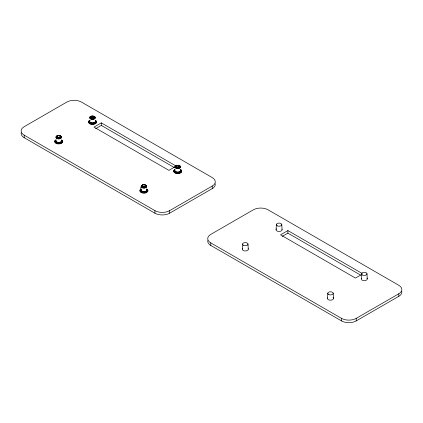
<?xml version="1.0" encoding="UTF-8"?>
<svg xmlns="http://www.w3.org/2000/svg" width="423" height="423" viewBox="0 0 423 423"><rect width="100%" height="100%" fill="white"/><g stroke="black" fill="none" stroke-linecap="round" stroke-linejoin="round"><path stroke-width="0.63" d="M60.278 136.121L61.155 136.37C62.281 138.067 59.796 139.114 58.406 138.866L58.533 137.385C65.073 135.471 52.864 134.583 58.533 137.385M54.683 141.266L55.609 140.901L55.921 140.113C55.249 141.552 57.242 142.371 58.385 142.377L58.263 143.857C56.074 144.217 53.06 141.356 55.847 139.87L56.222 139.971M94.07 116.616L94.948 116.859C96.069 118.556 93.583 119.609 92.198 119.355L92.32 117.88C98.86 115.965 86.652 115.077 92.32 117.88M89.999 120.264C88.634 121.618 90.871 122.987 92.172 122.871L92.05 124.346C89.861 124.706 86.847 121.845 89.634 120.365L90.009 120.465M145.486 185.316L146.363 185.56C147.49 187.257 144.999 188.309 143.614 188.055L143.735 186.58C150.281 184.666 138.072 183.778 143.735 186.58M143.376 184.729L143.011 184.978C139.749 185.438 139.928 191.936 143.593 191.571L143.466 193.047C141.282 193.411 138.263 190.546 141.055 189.065M179.273 165.805L180.15 166.054C181.277 167.751 178.792 168.798 177.401 168.55L177.528 167.074C184.068 165.16 171.86 164.267 177.528 167.074M173.679 170.95L174.604 170.585L174.916 169.803C174.244 171.236 176.238 172.055 177.38 172.066L177.258 173.541C175.069 173.901 172.055 171.04 174.842 169.554M58.406 135.704L58.533 135.487M92.198 116.198L92.32 115.981M242.294 249.047L242.606 243.981M276.082 229.541L276.393 224.47M327.502 298.241L327.809 293.171M361.29 278.736L361.602 273.665M58.406 138.866L57.808 138.786L58.168 137.338M57.74 142.292L57.375 143.735M92.198 119.355L91.595 119.275L91.96 117.832M91.527 122.786L91.167 124.23M143.614 188.055L143.011 187.976L143.376 186.532M142.942 191.487L142.583 192.93M177.401 168.55L176.803 168.47L177.163 167.027M176.735 171.976L176.37 173.425M91.595 116.277L91.96 116.029M57.808 138.786L57.253 138.628L57.835 137.248M57.142 142.128L56.555 143.508M91.595 119.275L91.04 119.122L91.622 117.737M90.929 122.617L90.348 124.002M143.011 187.976L142.456 187.823L143.043 186.443M142.345 191.318L141.763 192.703M176.803 168.47L176.248 168.317L176.83 166.932M176.137 171.812L175.55 173.197M57.253 138.628L56.772 138.411L57.544 137.115M56.624 141.89L55.847 143.186M91.04 119.122L90.559 118.9L91.336 117.605M90.411 122.379L89.634 123.675M142.456 187.823L141.975 187.601L142.752 186.305M141.827 191.08L141.055 192.375M176.248 168.317L175.767 168.095L176.539 166.799M175.619 171.574L174.842 172.87M91.04 116.431L91.622 116.119M142.456 185.131L143.043 184.819M56.772 138.411L56.386 138.131L56.523 137.655L57.317 136.946M56.211 141.589L55.281 142.773M90.559 118.9L90.173 118.62L90.316 118.149L91.104 117.441M89.999 122.083L89.068 123.267M141.975 187.601L141.594 187.326L141.731 186.85L142.519 186.141M141.414 190.784L140.489 191.968M175.767 168.095L175.381 167.815L175.519 167.339L176.312 166.63M175.207 171.273L174.276 172.457M58.903 135.487L59.024 135.704M92.69 115.981L92.811 116.198M141.975 185.353L142.752 184.957M56.386 138.131L56.275 137.353L57.153 136.751M55.921 141.245L54.884 142.302M90.173 118.62L90.062 117.848L90.94 117.245M89.708 121.734L88.677 122.792M141.594 187.326L141.483 186.548L142.361 185.946M141.129 190.44L140.092 191.492M175.381 167.815L175.27 167.037L176.148 166.44M174.916 170.929L173.879 171.987M56.116 137.808L55.979 137.105L56.523 136.069L57.317 135.931M89.909 118.303L89.771 117.599L90.316 116.558L91.104 116.42M141.594 185.634L142.519 185.121M175.111 167.497L174.974 166.794L175.519 165.753L176.312 165.615M55.979 137.464L57.073 136.544M55.773 140.87L54.683 141.79M89.771 117.954L90.86 117.039M89.565 121.364L88.47 122.279M141.324 187.003L141.351 186.22L142.276 185.739M140.981 190.064L139.891 190.985M174.974 167.148L176.068 166.228M174.768 170.559L173.679 171.474M58.385 142.377C59.669 142.535 62.202 141.832 61.509 140.113L61.821 140.901L62.747 141.266C62.773 143.423 59.96 143.952 58.263 143.857M92.172 122.871C93.414 122.94 95.466 122.554 95.445 120.978L96.539 121.755C96.56 123.913 93.753 124.441 92.05 124.346M143.593 191.571C144.994 191.889 147.913 190.62 146.427 188.965M143.466 193.047C145.739 193.76 149.916 190.953 146.792 189.065L146.416 189.166M177.38 172.066C178.665 172.224 181.197 171.521 180.505 169.803L180.817 170.585L181.742 170.95C181.768 173.107 178.961 173.636 177.258 173.541M55.979 137.105L56.275 136.37L57.153 136.121M89.771 117.599L90.062 116.859L90.94 116.616M89.708 120.608L89.396 121.39L88.47 121.755M174.974 166.794L175.27 166.054L176.148 165.805M59.262 135.534L59.569 135.45M93.049 116.029L93.414 116.277M144.47 184.729L144.777 184.645M178.257 165.219L178.564 165.139M56.386 136.439L56.888 135.804L57.544 135.762M90.173 116.933L90.675 116.299L91.336 116.256M175.381 166.123L175.883 165.488L176.539 165.446M56.148 136.692L57.073 136.333M89.935 117.187L90.86 116.822M141.351 185.887L142.276 185.523M175.143 166.382L176.068 166.017M57.861 135.45L58.168 135.534M176.856 165.139L177.163 165.219M55.767 140.505L54.884 140.753M89.554 120.999L88.677 121.242M174.762 170.194L173.879 170.437M175.672 165.795L101.319 122.866L93.975 127.106L168.899 170.363L175.111 166.773M95.667 128.671L101.319 125.409L174.525 167.677M24.19 135.164L154.94 210.654A10.39 5.996 0 0 0 169.634 210.654L212.235 186.057A10.39 5.996 0 0 0 212.235 177.575L81.486 102.086A10.39 5.996 0 0 0 66.797 102.086L24.19 126.683A10.39 5.996 0 0 0 24.19 135.164L24.19 137.708L154.94 213.197A10.39 5.996 0 0 0 169.634 213.197L212.235 188.6A10.39 5.996 0 0 0 215.212 183.688M362.241 273.512L287.894 230.583L280.544 234.823L355.468 278.08L361.686 274.49M282.241 236.388L287.894 233.126L360.528 275.066M210.765 242.881L341.514 318.371A10.39 5.996 0 0 0 356.203 318.371L398.81 293.774A10.39 5.996 0 0 0 398.81 285.292L268.06 209.803A10.39 5.996 0 0 0 253.366 209.803L210.765 234.4A10.39 5.996 0 0 0 210.765 242.881L210.765 245.425L341.514 320.914A10.39 5.996 0 0 0 356.203 320.914L398.81 296.317A10.39 5.996 0 0 0 401.787 291.405M89.856 120.634L89.068 120.772M56.069 140.14L55.281 140.277M175.064 169.829L174.276 169.967M93.388 116.119L93.969 116.431M59.595 135.63L60.182 135.936L59.627 135.783M178.591 165.314L179.178 165.626L178.622 165.472M144.803 184.819L145.385 185.131L144.83 184.978M57.808 135.783L57.253 135.936L57.835 135.63M176.803 165.472L176.248 165.626L176.83 165.314M93.673 116.256L94.334 116.299L95.101 117.25M59.886 135.762L60.547 135.804L61.314 136.761M178.881 165.446L179.542 165.488L180.309 166.445M145.094 184.957L145.866 185.353M139.891 190.456L140.817 190.096L141.129 189.308L140.092 189.948M93.906 116.42L94.837 116.933M95.492 120.819L95.942 120.772L96.539 121.755M60.119 135.931L61.044 136.439M61.705 140.33L62.149 140.277L62.747 141.266M179.114 165.615L180.045 166.123M181.742 170.95L181.15 169.967L180.357 169.829M145.322 185.121L146.115 185.258L146.522 185.951M147.357 189.472L146.57 189.335M142.361 185.316L141.483 185.56L141.187 186.654M96.333 121.242L95.455 120.999M62.546 140.753L61.668 140.505M181.541 170.437L180.663 170.194M147.754 189.948L146.718 189.308M140.489 189.472L140.933 189.525M94.149 116.822L95.238 117.599M60.362 136.333L61.451 137.105M179.357 166.017L180.447 166.794M145.565 185.523L146.659 186.3M147.955 190.456L146.866 189.684M94.149 117.039L95.238 117.954M96.539 122.279L95.445 121.364M179.357 166.228L180.447 167.148M60.362 136.544L61.451 137.464M181.742 171.474L180.653 170.559M62.747 141.79L61.658 140.87M145.565 185.739L146.659 186.654M147.955 190.985L146.866 190.064M94.07 117.245L95.101 118.303M96.333 122.792L95.297 121.734M179.273 166.44L180.309 167.497M181.541 171.987L180.505 170.929M60.278 136.751L61.314 137.808M62.546 142.302L61.509 141.245M145.486 185.946L146.522 187.003M147.754 191.492L146.718 190.44M179.114 166.63L180.045 167.815M93.906 117.441L94.837 118.62M181.15 172.457L180.219 171.273M95.942 123.267L95.011 122.083M145.322 186.141L146.252 187.326M60.119 136.946L61.044 138.131M147.357 191.968L146.427 190.784M62.149 142.773L61.224 141.589M180.579 169.554L181.15 169.967M95.376 120.365L95.942 120.772M61.584 139.87L62.149 140.277M178.881 166.799L179.659 168.095M180.579 172.87L179.807 171.574M93.673 117.605L94.451 118.9M95.376 123.675L94.599 122.379M145.094 186.305L145.866 187.601M146.792 192.375L146.014 191.08M59.886 137.115L60.663 138.411M61.584 143.186L60.812 141.89M178.591 166.932L179.178 168.317M179.87 173.197L179.289 171.812M93.388 117.737L93.969 119.122M144.803 186.443L145.385 187.823M94.662 124.002L94.08 122.617M146.083 192.703L145.496 191.318M59.595 137.248L60.182 138.628M60.875 143.508L60.293 142.128M178.257 167.027L178.622 168.47M179.051 173.425L178.691 171.976M144.47 186.532L144.83 187.976M145.263 192.93L144.899 191.487M93.049 117.832L93.414 119.275M93.843 124.23L93.483 122.786M59.262 137.338L59.627 138.786M60.055 143.735L59.696 142.292M177.898 167.074L178.02 168.55M178.168 173.541L178.041 172.066M144.106 186.58L144.232 188.055M144.375 193.047L144.254 191.571M92.69 117.88L92.811 119.355M92.96 124.346L92.838 122.871M58.903 137.385L59.024 138.866M59.172 143.857L59.046 142.377M366.968 273.665L367.275 278.736M333.181 293.171L333.488 298.241M281.76 224.47L282.072 229.541M247.973 243.981L248.28 249.047M398.81 293.774L398.81 296.317M356.203 318.371L356.203 320.914M341.514 318.371L341.514 320.914M287.894 230.583L287.894 233.126M212.235 186.057L212.235 188.6M169.634 210.654L169.634 213.197M154.94 210.654L154.94 213.197M101.319 122.866L101.319 125.409M24.19 137.708A10.39 5.996 0 0 1 21.213 132.796M210.765 245.425A10.39 5.996 0 0 1 207.788 240.513M248.132 248.671A3.014 1.74 0 0 1 245.287 250.982A3.014 1.74 0 0 1 242.448 248.671M281.919 229.16A3.014 1.74 0 0 1 278.741 231.466A3.014 1.74 0 0 1 276.526 228.811M333.044 297.512A3.014 1.74 0 0 1 330.834 300.166A3.014 1.74 0 0 1 327.651 297.861M366.836 278.006A3.014 1.74 0 0 1 364.621 280.655A3.014 1.74 0 0 1 361.443 278.355M243.685 245.409A2.702 1.56 0 0 0 247.973 244.33A2.702 1.56 0 0 0 244.208 242.723A2.702 1.56 0 0 0 243.685 245.409M277.472 225.903A2.702 1.56 0 0 0 281.76 224.819A2.702 1.56 0 0 0 277.996 223.217A2.702 1.56 0 0 0 277.472 225.903M328.893 294.604A2.702 1.56 0 0 0 333.181 293.525A2.702 1.56 0 0 0 329.417 291.918A2.702 1.56 0 0 0 328.893 294.604M362.68 275.093A2.702 1.56 0 0 0 366.968 274.014A2.702 1.56 0 0 0 363.204 272.412A2.702 1.56 0 0 0 362.68 275.093"/></g></svg>
